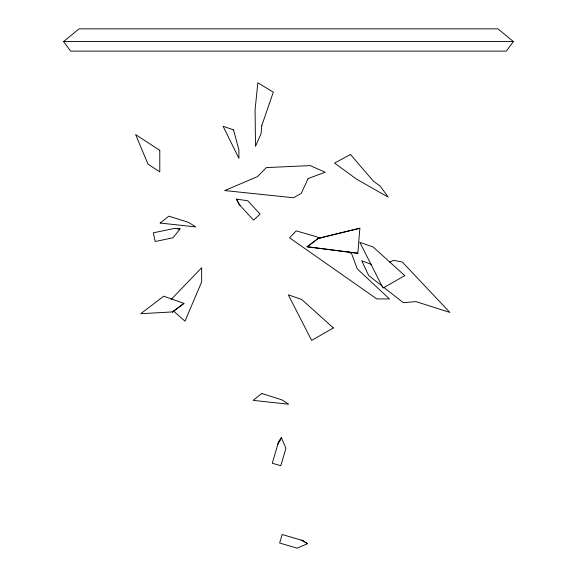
<?xml version="1.0" encoding="UTF-8"?>
<svg xmlns="http://www.w3.org/2000/svg" width="577" height="577" viewBox="0 0 577 577"><rect width="100%" height="100%" fill="white"/><g stroke="black" fill="none" stroke-linecap="round" stroke-linejoin="round"><path stroke-width="0.87" d="M261.807 393.5L281.663 399.76L288.68 404.232L253.115 400.351L261.807 393.478M357.855 253.274L359.86 228.232L318.454 238.279L307.072 246.812L357.855 253.274L307.13 246.696M180.103 228.939L174.593 228.398L153.338 232.812L155.155 241.525L172.941 237.796L180.103 228.918L177.658 228.867M301.18 540.079L307.57 543.693L302.968 540.606M278.388 442.371L272.286 463.23L280.811 465.726L285.911 448.264L281.453 437.77L278.388 442.371L281.453 437.784L277.862 444.167M307.072 246.812L318.454 238.279M359.86 228.232L318.389 238.402M513.407 41.558L506.361 51.108L70.639 51.108L63.593 41.558L79.063 28.85L497.937 28.85L513.407 41.558L63.593 41.558M171.138 299.492L201.654 267.757L201.654 281.893L185.008 321.165L173.562 311.147M172.696 311.912L140.752 313.715L163.688 296.181L183.955 303.401L172.566 311.969L183.955 303.401M389.67 262.124L393.586 260.342L402.342 262.059L449.836 312.417L415.952 301.605L403.316 302.687L383.525 287.173M307.577 543.678L297.068 548.15L279.636 543.029L282.131 534.511L302.968 540.62M236.483 199.137L247.771 200.738L260.076 214.11L253.534 220.125L238.835 204.143L236.483 199.137L240.104 205.52M371.422 264.381L361.7 260.725L368.689 275.539L382.111 286.062M320.004 238.481L315.958 236.548L296.217 230.879L289.553 237.811L376.774 298.922L389.453 298.922L357.271 268.911L351.581 253.555L348.342 252.005M160.168 223.039L195.74 226.92L188.722 222.433L168.866 216.166L160.168 223.054M261.756 125.699L261.042 133.777L255.503 146.298L255.077 109.854L257.84 82.778L273.31 92.154L261.756 125.699M308.132 178.502L301.281 193.345L293.52 197.752L224.677 190.569L257.414 176.663L266.285 167.597L310.246 165.592L325.204 172.256L308.132 178.502M333.376 327.945L311.645 340.408L288.291 294.833L301.656 299.434L333.376 327.945M404.773 275.662L382.998 288.046L359.839 242.347L373.189 247.021L404.787 275.683M350.455 154.47L334.559 163.103L356.543 179.144L388.227 197.168L380.207 186.068L373.6 181.373L350.455 154.47M233.534 129.897L223.068 126.248L238.914 158.322L238.914 150.006L233.534 129.897M159.786 150.33L135.645 134.621L147.972 164.084L159.786 171.881L159.786 150.33"/></g></svg>
